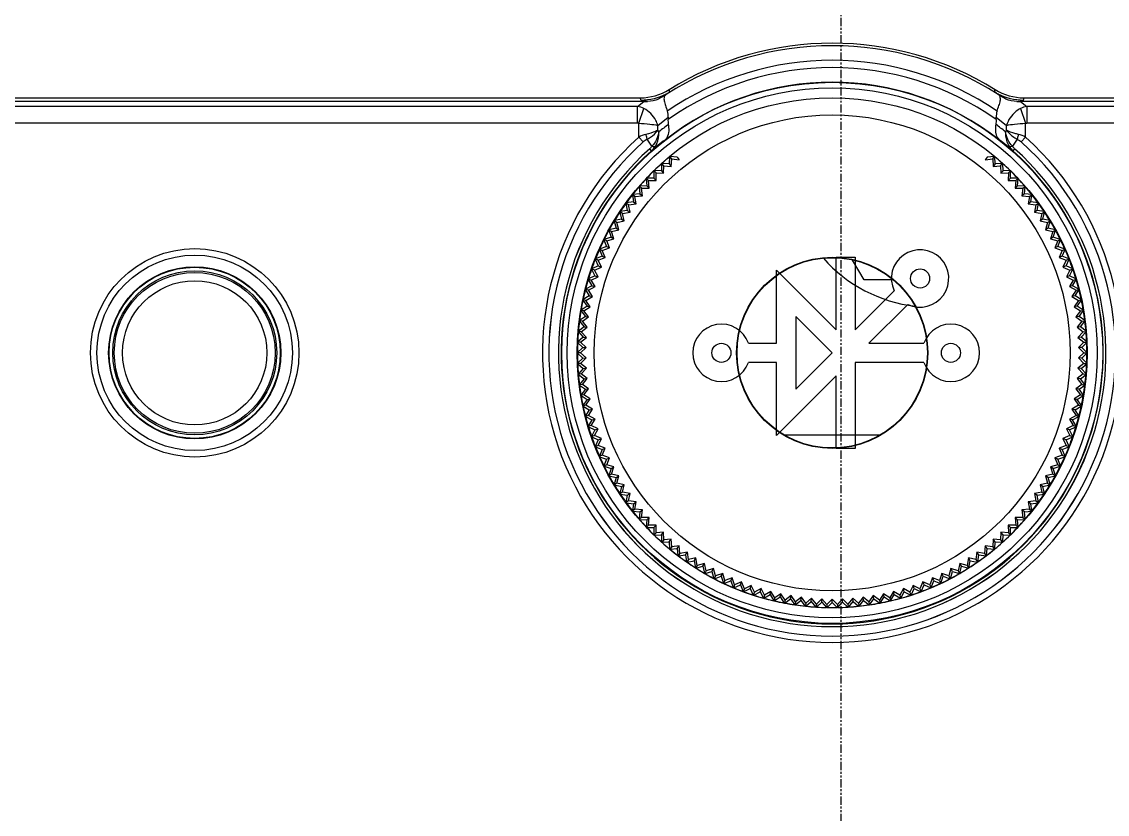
# Model space of a CAD drawing. Extents: x -425 to 6552, y -3049 to 3105.
# Drawn here: x 170 to 229.6, y -850.6 to -807.1 of the extents above; entities that cross this region are included whole.
import ezdxf

# ---------------------------------------------------------------- set-up
doc = ezdxf.new("R2010")
doc.units = 0
doc.linetypes.add('PHANTOM', pattern=[0.8, 0.45, -0.05, 0.1, -0.05, 0.1, -0.05])
doc.layers.get('0').update_dxf_attribs({"linetype": 'CONTINUOUS'})

msp = doc.modelspace()

# ---------------------------------------------------------------- linework, layer by layer
at = {"color": 7, "linetype": 'PHANTOM'}
msp.add_line((215.013, -938.406), (215.013, -743.37), dxfattribs=at)
at = {"color": 7, "linetype": 'CONTINUOUS'}
for p, q in [((205.596, -810.912), (205.557, -810.793)), ((223.43, -810.912), (223.469, -810.793)), ((92.509, -811.243), (203.979, -811.243)), ((204.178, -811.442), (92.708, -811.442)), ((203.828, -811.712), (162.676, -811.712)), ((203.828, -811.712), (204.178, -811.442)), ((203.828, -812.625), (203.828, -811.712)), ((204.018, -811.381), (203.979, -811.243)), ((256.332, -811.442), (224.848, -811.442)), ((224.848, -811.442), (225.198, -811.712)), ((225.008, -811.381), (225.048, -811.243)), ((225.048, -811.243), (256.531, -811.243)), ((225.198, -811.712), (225.198, -812.625)), ((256.356, -811.712), (225.198, -811.712)), ((203.897, -812.636), (204.174, -811.828)), ((204.936, -812.755), (205.513, -812.31)), ((205.513, -812.31), (205.513, -812.429)), ((223.513, -812.429), (223.513, -812.31)), ((223.513, -812.31), (224.091, -812.755)), ((224.853, -811.828), (225.13, -812.636)), ((203.829, -812.625), (162.676, -812.625)), ((203.897, -813.4), (203.897, -812.636)), ((204.936, -813.018), (204.936, -812.755)), ((224.091, -813.018), (224.091, -812.755)), ((225.13, -813.4), (225.13, -812.636)), ((256.356, -812.625), (225.198, -812.625)), ((204.131, -813.661), (203.897, -813.4)), ((204.619, -813.9), (204.353, -813.516)), ((205, -813.113), (204.936, -813.018)), ((224.091, -813.018), (224.026, -813.113)), ((224.673, -813.516), (224.408, -813.9)), ((225.13, -813.4), (224.896, -813.661)), ((204.595, -814.146), (204.496, -814.035)), ((224.531, -814.035), (224.431, -814.146)), ((216.26, -821.243), (215.63, -820.15)), ((217.857, -821.243), (216.26, -821.243)), ((211.866, -829.743), (217.161, -829.743))]:
    msp.add_line(p, q, dxfattribs=at)
at = {"color": 0, "linetype": 'CONTINUOUS'}
for p, q in [((205.588, -814.474), (205.561, -814.871)), ((205.588, -814.474), (205.617, -814.489)), ((205.617, -814.489), (205.608, -814.457)), ((206.003, -814.506), (205.608, -814.457)), ((205.702, -814.591), (205.617, -814.489)), ((205.679, -815.008), (205.702, -814.591)), ((205.702, -814.591), (206.116, -814.647)), ((206.003, -814.506), (206.116, -814.647)), ((223.023, -814.506), (222.911, -814.647)), ((222.911, -814.647), (223.325, -814.591)), ((223.418, -814.457), (223.023, -814.506)), ((223.325, -814.591), (223.409, -814.489)), ((223.325, -814.591), (223.347, -815.008)), ((223.418, -814.457), (223.409, -814.489)), ((223.409, -814.489), (223.439, -814.474)), ((223.465, -814.871), (223.439, -814.474)), ((204.718, -815.259), (204.725, -815.657)), ((204.718, -815.259), (204.749, -815.271)), ((205.135, -815.255), (204.737, -815.24)), ((204.749, -815.271), (204.737, -815.24)), ((204.841, -815.366), (204.749, -815.271)), ((204.854, -815.783), (204.841, -815.366)), ((204.841, -815.366), (205.258, -815.387)), ((205.145, -814.857), (205.135, -815.255)), ((205.135, -815.255), (205.258, -815.387)), ((205.145, -814.857), (205.175, -814.871)), ((205.175, -814.871), (205.164, -814.84)), ((205.561, -814.871), (205.164, -814.84)), ((205.263, -814.969), (205.175, -814.871)), ((205.258, -815.387), (205.263, -814.969)), ((205.263, -814.969), (205.679, -815.008)), ((205.561, -814.871), (205.679, -815.008)), ((223.465, -814.871), (223.347, -815.008)), ((223.347, -815.008), (223.763, -814.969)), ((223.862, -814.84), (223.465, -814.871)), ((223.763, -814.969), (223.852, -814.871)), ((223.763, -814.969), (223.768, -815.387)), ((223.892, -815.255), (223.768, -815.387)), ((223.768, -815.387), (224.185, -815.366)), ((223.862, -814.84), (223.852, -814.871)), ((223.852, -814.871), (223.882, -814.857)), ((223.892, -815.255), (223.882, -814.857)), ((224.29, -815.24), (223.892, -815.255)), ((224.185, -815.366), (224.173, -815.783)), ((224.185, -815.366), (224.278, -815.271)), ((224.29, -815.24), (224.278, -815.271)), ((224.278, -815.271), (224.309, -815.259)), ((224.302, -815.657), (224.309, -815.259)), ((204.308, -815.678), (204.332, -816.075)), ((204.308, -815.678), (204.34, -815.689)), ((204.725, -815.657), (204.327, -815.658)), ((204.34, -815.689), (204.327, -815.658)), ((204.436, -815.779), (204.34, -815.689)), ((204.466, -816.196), (204.436, -815.779)), ((204.436, -815.779), (204.854, -815.783)), ((204.725, -815.657), (204.854, -815.783)), ((224.302, -815.657), (224.173, -815.783)), ((224.173, -815.783), (224.591, -815.779)), ((224.7, -815.658), (224.302, -815.657)), ((224.591, -815.779), (224.56, -816.196)), ((224.591, -815.779), (224.687, -815.689)), ((224.7, -815.658), (224.687, -815.689)), ((224.687, -815.689), (224.718, -815.678)), ((224.695, -816.075), (224.718, -815.678)), ((203.544, -816.565), (203.6, -816.959)), ((203.544, -816.565), (203.576, -816.574)), ((203.957, -816.51), (203.56, -816.544)), ((203.576, -816.574), (203.56, -816.544)), ((203.679, -816.656), (203.576, -816.574)), ((203.917, -816.113), (203.957, -816.51)), ((203.917, -816.113), (203.949, -816.124)), ((204.332, -816.075), (203.934, -816.093)), ((203.949, -816.124), (203.934, -816.093)), ((204.049, -816.21), (203.949, -816.124)), ((203.957, -816.51), (204.096, -816.625)), ((204.049, -816.21), (204.466, -816.196)), ((204.096, -816.625), (204.049, -816.21)), ((204.332, -816.075), (204.466, -816.196)), ((224.695, -816.075), (224.56, -816.196)), ((224.56, -816.196), (224.978, -816.21)), ((225.092, -816.093), (224.695, -816.075)), ((224.978, -816.21), (224.93, -816.625)), ((225.07, -816.51), (224.93, -816.625)), ((224.978, -816.21), (225.078, -816.124)), ((225.07, -816.51), (225.11, -816.113)), ((225.466, -816.544), (225.07, -816.51)), ((225.092, -816.093), (225.078, -816.124)), ((225.078, -816.124), (225.11, -816.113)), ((225.347, -816.656), (225.45, -816.574)), ((225.426, -816.959), (225.483, -816.565)), ((225.466, -816.544), (225.45, -816.574)), ((225.45, -816.574), (225.483, -816.565)), ((203.19, -817.032), (203.263, -817.423)), ((203.19, -817.032), (203.223, -817.04)), ((203.6, -816.959), (203.206, -817.011)), ((203.223, -817.04), (203.206, -817.011)), ((203.329, -817.117), (203.223, -817.04)), ((203.329, -817.117), (203.744, -817.069)), ((203.412, -817.527), (203.329, -817.117)), ((203.6, -816.959), (203.744, -817.069)), ((203.679, -816.656), (204.096, -816.625)), ((203.744, -817.069), (203.679, -816.656)), ((224.93, -816.625), (225.347, -816.656)), ((225.347, -816.656), (225.282, -817.069)), ((225.426, -816.959), (225.282, -817.069)), ((225.282, -817.069), (225.697, -817.117)), ((225.821, -817.011), (225.426, -816.959)), ((225.697, -817.117), (225.615, -817.527)), ((225.697, -817.117), (225.804, -817.04)), ((225.763, -817.423), (225.836, -817.032)), ((225.821, -817.011), (225.804, -817.04)), ((225.804, -817.04), (225.836, -817.032)), ((202.856, -817.514), (202.946, -817.901)), ((202.856, -817.514), (202.889, -817.52)), ((203.263, -817.423), (202.871, -817.491)), ((202.889, -817.52), (202.871, -817.491)), ((202.999, -817.592), (202.889, -817.52)), ((202.999, -817.592), (203.412, -817.527)), ((203.098, -817.998), (202.999, -817.592)), ((203.263, -817.423), (203.412, -817.527)), ((225.763, -817.423), (225.615, -817.527)), ((225.615, -817.527), (226.028, -817.592)), ((226.156, -817.491), (225.763, -817.423)), ((226.028, -817.592), (225.928, -817.998)), ((226.028, -817.592), (226.137, -817.52)), ((226.081, -817.901), (226.17, -817.514)), ((226.156, -817.491), (226.137, -817.52)), ((226.137, -817.52), (226.17, -817.514)), ((202.543, -818.008), (202.648, -818.392)), ((202.543, -818.008), (202.576, -818.013)), ((202.946, -817.901), (202.556, -817.986)), ((202.576, -818.013), (202.556, -817.986)), ((202.689, -818.081), (202.576, -818.013)), ((202.689, -818.081), (203.098, -817.998)), ((202.805, -818.483), (202.689, -818.081)), ((202.946, -817.901), (203.098, -817.998)), ((226.081, -817.901), (225.928, -817.998)), ((225.928, -817.998), (226.338, -818.081)), ((226.47, -817.986), (226.081, -817.901)), ((226.338, -818.081), (226.222, -818.483)), ((226.338, -818.081), (226.451, -818.013)), ((226.378, -818.392), (226.484, -818.008)), ((226.47, -817.986), (226.451, -818.013)), ((226.451, -818.013), (226.484, -818.008)), ((202.372, -818.895), (201.991, -819.012)), ((202.25, -818.516), (202.284, -818.519)), ((202.25, -818.516), (202.372, -818.895)), ((202.648, -818.392), (202.263, -818.493)), ((202.284, -818.519), (202.263, -818.493)), ((202.399, -818.583), (202.284, -818.519)), ((202.372, -818.895), (202.532, -818.979)), ((202.399, -818.583), (202.805, -818.483)), ((202.532, -818.979), (202.399, -818.583)), ((202.648, -818.392), (202.805, -818.483)), ((226.378, -818.392), (226.222, -818.483)), ((226.222, -818.483), (226.627, -818.583)), ((226.763, -818.493), (226.378, -818.392)), ((226.627, -818.583), (226.494, -818.979)), ((226.655, -818.895), (226.494, -818.979)), ((226.627, -818.583), (226.743, -818.519)), ((226.655, -818.895), (226.776, -818.516)), ((227.035, -819.012), (226.655, -818.895)), ((226.763, -818.493), (226.743, -818.519)), ((226.743, -818.519), (226.776, -818.516)), ((202.117, -819.409), (201.741, -819.542)), ((201.764, -819.566), (201.741, -819.542)), ((201.884, -819.62), (202.28, -819.486)), ((201.979, -819.035), (202.013, -819.037)), ((201.979, -819.035), (202.117, -819.409)), ((202.013, -819.037), (201.991, -819.012)), ((202.131, -819.096), (202.013, -819.037)), ((202.117, -819.409), (202.28, -819.486)), ((202.131, -819.096), (202.532, -818.979)), ((202.28, -819.486), (202.131, -819.096)), ((226.494, -818.979), (226.896, -819.096)), ((226.896, -819.096), (226.746, -819.486)), ((226.91, -819.409), (226.746, -819.486)), ((226.746, -819.486), (227.142, -819.62)), ((226.896, -819.096), (227.014, -819.037)), ((226.91, -819.409), (227.047, -819.035)), ((227.285, -819.542), (226.91, -819.409)), ((227.035, -819.012), (227.014, -819.037)), ((227.014, -819.037), (227.047, -819.035)), ((227.285, -819.542), (227.263, -819.566)), ((201.504, -820.106), (201.537, -820.105)), ((201.504, -820.106), (201.672, -820.467)), ((201.883, -819.933), (201.514, -820.081)), ((201.537, -820.105), (201.514, -820.081)), ((201.66, -820.154), (201.537, -820.105)), ((201.66, -820.154), (202.05, -820.003)), ((201.73, -819.566), (201.764, -819.566)), ((201.73, -819.566), (201.883, -819.933)), ((201.884, -819.62), (201.764, -819.566)), ((201.883, -819.933), (202.05, -820.003)), ((202.05, -820.003), (201.884, -819.62)), ((214.731, -819.992), (215.781, -819.992)), ((214.731, -823.975), (214.731, -819.992)), ((215.781, -819.992), (215.781, -823.975)), ((227.142, -819.62), (226.977, -820.003)), ((227.143, -819.933), (226.977, -820.003)), ((226.977, -820.003), (227.367, -820.154)), ((227.142, -819.62), (227.263, -819.566)), ((227.143, -819.933), (227.296, -819.566)), ((227.513, -820.081), (227.143, -819.933)), ((227.263, -819.566), (227.296, -819.566)), ((227.355, -820.467), (227.523, -820.106)), ((227.367, -820.154), (227.489, -820.105)), ((227.513, -820.081), (227.489, -820.105)), ((227.489, -820.105), (227.523, -820.106)), ((201.3, -820.655), (201.334, -820.653)), ((201.3, -820.655), (201.483, -821.009)), ((201.672, -820.467), (201.309, -820.63)), ((201.334, -820.653), (201.309, -820.63)), ((201.458, -820.696), (201.334, -820.653)), ((201.458, -820.696), (201.841, -820.53)), ((201.655, -821.065), (201.458, -820.696)), ((201.841, -820.53), (201.66, -820.154)), ((201.672, -820.467), (201.841, -820.53)), ((211.462, -824.718), (211.462, -820.706)), ((211.462, -820.706), (214.731, -823.975)), ((227.367, -820.154), (227.185, -820.53)), ((227.355, -820.467), (227.185, -820.53)), ((227.185, -820.53), (227.568, -820.696)), ((227.718, -820.63), (227.355, -820.467)), ((227.568, -820.696), (227.371, -821.065)), ((227.543, -821.009), (227.726, -820.655)), ((227.568, -820.696), (227.693, -820.653)), ((227.718, -820.63), (227.693, -820.653)), ((227.693, -820.653), (227.726, -820.655)), ((201.12, -821.213), (201.153, -821.209)), ((201.12, -821.213), (201.317, -821.558)), ((201.483, -821.009), (201.127, -821.187)), ((201.153, -821.209), (201.127, -821.187)), ((201.279, -821.247), (201.153, -821.209)), ((201.279, -821.247), (201.655, -821.065)), ((201.492, -821.607), (201.279, -821.247)), ((201.483, -821.009), (201.655, -821.065)), ((227.543, -821.009), (227.371, -821.065)), ((227.371, -821.065), (227.747, -821.247)), ((227.747, -821.247), (227.535, -821.607)), ((227.899, -821.187), (227.543, -821.009)), ((227.709, -821.558), (227.907, -821.213)), ((227.747, -821.247), (227.873, -821.209)), ((227.899, -821.187), (227.873, -821.209)), ((227.873, -821.209), (227.907, -821.213)), ((200.963, -821.777), (200.996, -821.772)), ((200.963, -821.777), (201.175, -822.114)), ((201.317, -821.558), (200.969, -821.751)), ((200.996, -821.772), (200.969, -821.751)), ((201.124, -821.805), (200.996, -821.772)), ((201.124, -821.805), (201.492, -821.607)), ((201.351, -822.155), (201.124, -821.805)), ((201.317, -821.558), (201.492, -821.607)), ((217.918, -821.838), (215.781, -823.975)), ((227.709, -821.558), (227.535, -821.607)), ((227.535, -821.607), (227.903, -821.805)), ((227.903, -821.805), (227.676, -822.155)), ((228.057, -821.751), (227.709, -821.558)), ((227.852, -822.114), (228.064, -821.777)), ((227.903, -821.805), (228.031, -821.772)), ((228.057, -821.751), (228.031, -821.772)), ((228.031, -821.772), (228.064, -821.777)), ((200.83, -822.348), (200.862, -822.341)), ((200.83, -822.348), (201.055, -822.675)), ((201.175, -822.114), (200.835, -822.322)), ((200.862, -822.341), (200.835, -822.322)), ((200.991, -822.368), (200.862, -822.341)), ((200.991, -822.368), (201.351, -822.155)), ((201.233, -822.709), (200.991, -822.368)), ((201.175, -822.114), (201.351, -822.155)), ((227.852, -822.114), (227.676, -822.155)), ((227.676, -822.155), (228.035, -822.368)), ((228.035, -822.368), (227.794, -822.709)), ((228.191, -822.322), (227.852, -822.114)), ((227.971, -822.675), (228.197, -822.348)), ((228.035, -822.368), (228.164, -822.341)), ((228.191, -822.322), (228.164, -822.341)), ((228.164, -822.341), (228.197, -822.348)), ((200.72, -822.923), (200.753, -822.915)), ((200.72, -822.923), (200.96, -823.241)), ((201.055, -822.675), (200.725, -822.897)), ((200.753, -822.915), (200.725, -822.897)), ((200.883, -822.937), (200.753, -822.915)), ((200.883, -822.937), (201.233, -822.709)), ((201.139, -823.268), (200.883, -822.937)), ((201.055, -822.675), (201.233, -822.709)), ((218.661, -822.58), (216.523, -824.718)), ((227.971, -822.675), (227.794, -822.709)), ((227.794, -822.709), (228.144, -822.937)), ((228.144, -822.937), (227.888, -823.268)), ((228.302, -822.897), (227.971, -822.675)), ((228.067, -823.241), (228.306, -822.923)), ((228.144, -822.937), (228.274, -822.915)), ((228.302, -822.897), (228.274, -822.915)), ((228.274, -822.915), (228.306, -822.923)), ((200.635, -823.503), (200.667, -823.493)), ((200.635, -823.503), (200.888, -823.81)), ((200.96, -823.241), (200.639, -823.476)), ((200.667, -823.493), (200.639, -823.476)), ((200.798, -823.51), (200.667, -823.493)), ((200.798, -823.51), (201.139, -823.268)), ((201.068, -823.829), (200.798, -823.51)), ((200.96, -823.241), (201.139, -823.268)), ((212.512, -823.241), (212.512, -827.244)), ((212.512, -823.241), (214.513, -825.243)), ((228.067, -823.241), (227.888, -823.268)), ((227.888, -823.268), (228.228, -823.51)), ((228.228, -823.51), (227.959, -823.829)), ((228.388, -823.476), (228.067, -823.241)), ((228.139, -823.81), (228.391, -823.503)), ((228.228, -823.51), (228.359, -823.493)), ((228.388, -823.476), (228.359, -823.493)), ((228.359, -823.493), (228.391, -823.503)), ((200.575, -824.085), (200.606, -824.075)), ((200.575, -824.085), (200.84, -824.382)), ((200.888, -823.81), (200.577, -824.059)), ((200.606, -824.075), (200.577, -824.059)), ((200.738, -824.086), (200.606, -824.075)), ((200.738, -824.086), (201.068, -823.829)), ((201.02, -824.394), (200.738, -824.086)), ((200.888, -823.81), (201.068, -823.829)), ((228.139, -823.81), (227.959, -823.829)), ((227.959, -823.829), (228.289, -824.086)), ((228.289, -824.086), (228.006, -824.394)), ((228.45, -824.059), (228.139, -823.81)), ((228.187, -824.382), (228.452, -824.085)), ((228.289, -824.086), (228.42, -824.075)), ((228.45, -824.059), (228.42, -824.075)), ((228.42, -824.075), (228.452, -824.085)), ((200.538, -824.67), (200.57, -824.658)), ((200.538, -824.67), (200.816, -824.956)), ((200.84, -824.382), (200.539, -824.644)), ((200.57, -824.658), (200.539, -824.644)), ((200.701, -824.664), (200.57, -824.658)), ((200.701, -824.664), (201.02, -824.394)), ((200.997, -824.959), (200.701, -824.664)), ((200.84, -824.382), (201.02, -824.394)), ((209.915, -824.718), (211.462, -824.718)), ((216.523, -824.718), (219.546, -824.718)), ((228.187, -824.382), (228.006, -824.394)), ((228.006, -824.394), (228.325, -824.664)), ((228.325, -824.664), (228.03, -824.959)), ((228.487, -824.644), (228.187, -824.382)), ((228.211, -824.956), (228.488, -824.67)), ((228.325, -824.664), (228.457, -824.658)), ((228.487, -824.644), (228.457, -824.658)), ((228.457, -824.658), (228.488, -824.67)), ((200.513, -825.243), (200.816, -824.956)), ((200.689, -825.243), (200.513, -825.243)), ((200.513, -825.243), (200.816, -825.529)), ((200.689, -825.243), (200.997, -824.959)), ((200.997, -825.526), (200.689, -825.243)), ((200.816, -824.956), (200.997, -824.959)), ((212.512, -827.244), (214.513, -825.243)), ((228.211, -824.956), (228.03, -824.959)), ((228.03, -824.959), (228.337, -825.243)), ((228.337, -825.243), (228.03, -825.526)), ((228.514, -825.243), (228.211, -824.956)), ((228.211, -825.529), (228.514, -825.243)), ((228.337, -825.243), (228.514, -825.243)), ((200.816, -825.529), (200.538, -825.815)), ((200.57, -825.827), (200.538, -825.815)), ((200.539, -825.841), (200.57, -825.827)), ((200.539, -825.841), (200.84, -826.103)), ((200.701, -825.821), (200.57, -825.827)), ((200.84, -826.103), (200.575, -826.4)), ((200.701, -825.821), (200.997, -825.526)), ((201.02, -826.091), (200.701, -825.821)), ((200.738, -826.399), (201.02, -826.091)), ((200.816, -825.529), (200.997, -825.526)), ((200.84, -826.103), (201.02, -826.091)), ((211.462, -825.768), (209.915, -825.768)), ((211.462, -829.779), (211.462, -825.768)), ((219.546, -825.768), (215.781, -825.768)), ((215.781, -825.768), (215.781, -830.493)), ((228.325, -825.821), (228.006, -826.091)), ((228.187, -826.103), (228.006, -826.091)), ((228.006, -826.091), (228.289, -826.399)), ((228.211, -825.529), (228.03, -825.526)), ((228.03, -825.526), (228.325, -825.821)), ((228.187, -826.103), (228.487, -825.841)), ((228.452, -826.4), (228.187, -826.103)), ((228.488, -825.815), (228.211, -825.529)), ((228.325, -825.821), (228.457, -825.827)), ((228.488, -825.815), (228.457, -825.827)), ((228.457, -825.827), (228.487, -825.841)), ((200.606, -826.41), (200.575, -826.4)), ((200.577, -826.426), (200.606, -826.41)), ((200.577, -826.426), (200.888, -826.675)), ((200.738, -826.399), (200.606, -826.41)), ((200.888, -826.675), (200.635, -826.982)), ((201.068, -826.656), (200.738, -826.399)), ((200.798, -826.975), (201.068, -826.656)), ((200.888, -826.675), (201.068, -826.656)), ((214.731, -826.51), (211.462, -829.779)), ((214.731, -830.493), (214.731, -826.51)), ((228.289, -826.399), (227.959, -826.656)), ((228.139, -826.675), (227.959, -826.656)), ((227.959, -826.656), (228.228, -826.975)), ((228.139, -826.675), (228.45, -826.426)), ((228.391, -826.982), (228.139, -826.675)), ((228.289, -826.399), (228.42, -826.41)), ((228.452, -826.4), (228.42, -826.41)), ((228.42, -826.41), (228.45, -826.426)), ((200.667, -826.992), (200.635, -826.982)), ((200.639, -827.009), (200.667, -826.992)), ((200.639, -827.009), (200.96, -827.244)), ((200.798, -826.975), (200.667, -826.992)), ((200.96, -827.244), (200.72, -827.562)), ((201.139, -827.218), (200.798, -826.975)), ((200.883, -827.548), (201.139, -827.218)), ((200.96, -827.244), (201.139, -827.218)), ((228.228, -826.975), (227.888, -827.218)), ((228.067, -827.244), (227.888, -827.218)), ((227.888, -827.218), (228.144, -827.548)), ((228.067, -827.244), (228.388, -827.009)), ((228.306, -827.562), (228.067, -827.244)), ((228.228, -826.975), (228.359, -826.992)), ((228.391, -826.982), (228.359, -826.992)), ((228.359, -826.992), (228.388, -827.009)), ((200.753, -827.57), (200.72, -827.562)), ((200.725, -827.588), (200.753, -827.57)), ((200.725, -827.588), (201.055, -827.81)), ((200.883, -827.548), (200.753, -827.57)), ((201.055, -827.81), (200.83, -828.138)), ((201.233, -827.776), (200.883, -827.548)), ((200.991, -828.117), (201.233, -827.776)), ((201.055, -827.81), (201.233, -827.776)), ((228.144, -827.548), (227.794, -827.776)), ((227.971, -827.81), (227.794, -827.776)), ((227.794, -827.776), (228.035, -828.117)), ((227.971, -827.81), (228.302, -827.588)), ((228.197, -828.138), (227.971, -827.81)), ((228.144, -827.548), (228.274, -827.57)), ((228.306, -827.562), (228.274, -827.57)), ((228.274, -827.57), (228.302, -827.588)), ((200.862, -828.144), (200.83, -828.138)), ((200.835, -828.163), (200.862, -828.144)), ((200.835, -828.163), (201.175, -828.371)), ((200.991, -828.117), (200.862, -828.144)), ((201.175, -828.371), (200.963, -828.708)), ((201.351, -828.33), (200.991, -828.117)), ((201.124, -828.68), (201.351, -828.33)), ((201.175, -828.371), (201.351, -828.33)), ((228.035, -828.117), (227.676, -828.33)), ((227.852, -828.371), (227.676, -828.33)), ((227.676, -828.33), (227.903, -828.68)), ((227.852, -828.371), (228.191, -828.163)), ((228.064, -828.708), (227.852, -828.371)), ((228.035, -828.117), (228.164, -828.144)), ((228.197, -828.138), (228.164, -828.144)), ((228.164, -828.144), (228.191, -828.163)), ((200.996, -828.713), (200.963, -828.708)), ((200.969, -828.734), (200.996, -828.713)), ((200.969, -828.734), (201.317, -828.927)), ((201.124, -828.68), (200.996, -828.713)), ((201.317, -828.927), (201.12, -829.272)), ((201.492, -828.878), (201.124, -828.68)), ((201.279, -829.238), (201.492, -828.878)), ((201.317, -828.927), (201.492, -828.878)), ((227.903, -828.68), (227.535, -828.878)), ((227.709, -828.927), (227.535, -828.878)), ((227.535, -828.878), (227.747, -829.238)), ((227.709, -828.927), (228.057, -828.734)), ((227.907, -829.272), (227.709, -828.927)), ((227.903, -828.68), (228.031, -828.713)), ((228.064, -828.708), (228.031, -828.713)), ((228.031, -828.713), (228.057, -828.734)), ((201.153, -829.276), (201.12, -829.272)), ((201.127, -829.298), (201.153, -829.276)), ((201.127, -829.298), (201.483, -829.476)), ((201.279, -829.238), (201.153, -829.276)), ((201.655, -829.42), (201.279, -829.238)), ((201.483, -829.476), (201.3, -829.83)), ((201.458, -829.789), (201.655, -829.42)), ((201.483, -829.476), (201.655, -829.42)), ((227.747, -829.238), (227.371, -829.42)), ((227.543, -829.476), (227.371, -829.42)), ((227.371, -829.42), (227.568, -829.789)), ((227.543, -829.476), (227.899, -829.298)), ((227.726, -829.83), (227.543, -829.476)), ((227.747, -829.238), (227.873, -829.276)), ((227.907, -829.272), (227.873, -829.276)), ((227.873, -829.276), (227.899, -829.298)), ((201.334, -829.832), (201.3, -829.83)), ((201.309, -829.855), (201.334, -829.832)), ((201.309, -829.855), (201.672, -830.018)), ((201.458, -829.789), (201.334, -829.832)), ((201.841, -829.955), (201.458, -829.789)), ((201.672, -830.018), (201.504, -830.379)), ((201.66, -830.332), (201.841, -829.955)), ((201.672, -830.018), (201.841, -829.955)), ((227.568, -829.789), (227.185, -829.955)), ((227.355, -830.018), (227.185, -829.955)), ((227.185, -829.955), (227.367, -830.332)), ((227.355, -830.018), (227.718, -829.855)), ((227.523, -830.379), (227.355, -830.018)), ((227.568, -829.789), (227.693, -829.832)), ((227.726, -829.83), (227.693, -829.832)), ((227.693, -829.832), (227.718, -829.855)), ((201.537, -830.38), (201.504, -830.379)), ((201.514, -830.404), (201.537, -830.38)), ((201.514, -830.404), (201.883, -830.552)), ((201.66, -830.332), (201.537, -830.38)), ((202.05, -830.482), (201.66, -830.332)), ((201.883, -830.552), (201.73, -830.919)), ((201.884, -830.865), (201.764, -830.919)), ((201.883, -830.552), (202.05, -830.482)), ((201.884, -830.865), (202.05, -830.482)), ((202.28, -830.999), (201.884, -830.865)), ((215.781, -830.493), (214.731, -830.493)), ((227.142, -830.865), (226.746, -830.999)), ((227.367, -830.332), (226.977, -830.482)), ((227.143, -830.552), (226.977, -830.482)), ((226.977, -830.482), (227.142, -830.865)), ((227.142, -830.865), (227.263, -830.919)), ((227.143, -830.552), (227.513, -830.404)), ((227.296, -830.919), (227.143, -830.552)), ((227.367, -830.332), (227.489, -830.38)), ((227.523, -830.379), (227.489, -830.38)), ((227.489, -830.38), (227.513, -830.404)), ((201.764, -830.919), (201.73, -830.919)), ((201.741, -830.944), (201.764, -830.919)), ((201.741, -830.944), (202.117, -831.076)), ((202.117, -831.076), (201.979, -831.45)), ((202.013, -831.448), (201.979, -831.45)), ((201.991, -831.473), (202.013, -831.448)), ((201.991, -831.473), (202.372, -831.59)), ((202.131, -831.389), (202.013, -831.448)), ((202.117, -831.076), (202.28, -830.999)), ((202.131, -831.389), (202.28, -830.999)), ((202.532, -831.506), (202.131, -831.389)), ((226.896, -831.389), (226.494, -831.506)), ((226.655, -831.59), (227.035, -831.473)), ((226.91, -831.076), (226.746, -830.999)), ((226.746, -830.999), (226.896, -831.389)), ((226.896, -831.389), (227.014, -831.448)), ((226.91, -831.076), (227.285, -830.944)), ((227.047, -831.45), (226.91, -831.076)), ((227.047, -831.45), (227.014, -831.448)), ((227.014, -831.448), (227.035, -831.473)), ((227.296, -830.919), (227.263, -830.919)), ((227.263, -830.919), (227.285, -830.944)), ((202.372, -831.59), (202.25, -831.969)), ((202.284, -831.966), (202.25, -831.969)), ((202.263, -831.992), (202.284, -831.966)), ((202.263, -831.992), (202.648, -832.093)), ((202.399, -831.902), (202.284, -831.966)), ((202.372, -831.59), (202.532, -831.506)), ((202.399, -831.902), (202.532, -831.506)), ((202.805, -832.002), (202.399, -831.902)), ((202.648, -832.093), (202.805, -832.002)), ((202.689, -832.404), (202.805, -832.002)), ((226.627, -831.902), (226.222, -832.002)), ((226.378, -832.093), (226.222, -832.002)), ((226.222, -832.002), (226.338, -832.404)), ((226.378, -832.093), (226.763, -831.992)), ((226.655, -831.59), (226.494, -831.506)), ((226.494, -831.506), (226.627, -831.902)), ((226.627, -831.902), (226.743, -831.966)), ((226.776, -831.969), (226.655, -831.59)), ((226.776, -831.969), (226.743, -831.966)), ((226.743, -831.966), (226.763, -831.992)), ((202.648, -832.093), (202.543, -832.477)), ((202.576, -832.472), (202.543, -832.477)), ((202.556, -832.499), (202.576, -832.472)), ((202.556, -832.499), (202.946, -832.584)), ((202.689, -832.404), (202.576, -832.472)), ((203.098, -832.487), (202.689, -832.404)), ((202.946, -832.584), (202.856, -832.972)), ((202.946, -832.584), (203.098, -832.487)), ((202.999, -832.893), (203.098, -832.487)), ((226.338, -832.404), (225.928, -832.487)), ((226.081, -832.584), (225.928, -832.487)), ((225.928, -832.487), (226.028, -832.893)), ((226.081, -832.584), (226.47, -832.499)), ((226.17, -832.972), (226.081, -832.584)), ((226.338, -832.404), (226.451, -832.472)), ((226.484, -832.477), (226.378, -832.093)), ((226.484, -832.477), (226.451, -832.472)), ((226.451, -832.472), (226.47, -832.499)), ((202.889, -832.966), (202.856, -832.972)), ((202.871, -832.994), (202.889, -832.966)), ((202.871, -832.994), (203.263, -833.062)), ((202.999, -832.893), (202.889, -832.966)), ((203.412, -832.958), (202.999, -832.893)), ((203.263, -833.062), (203.19, -833.453)), ((203.263, -833.062), (203.412, -832.958)), ((203.329, -833.368), (203.412, -832.958)), ((226.028, -832.893), (225.615, -832.958)), ((225.763, -833.062), (225.615, -832.958)), ((225.615, -832.958), (225.697, -833.368)), ((225.763, -833.062), (226.156, -832.994)), ((225.836, -833.453), (225.763, -833.062)), ((226.028, -832.893), (226.137, -832.966)), ((226.17, -832.972), (226.137, -832.966)), ((226.137, -832.966), (226.156, -832.994)), ((203.223, -833.446), (203.19, -833.453)), ((203.206, -833.474), (203.223, -833.446)), ((203.206, -833.474), (203.6, -833.526)), ((203.329, -833.368), (203.223, -833.446)), ((203.744, -833.417), (203.329, -833.368)), ((203.6, -833.526), (203.544, -833.92)), ((203.679, -833.829), (203.576, -833.911)), ((203.6, -833.526), (203.744, -833.417)), ((203.679, -833.829), (203.744, -833.417)), ((204.096, -833.86), (203.679, -833.829)), ((203.957, -833.976), (204.096, -833.86)), ((204.049, -834.275), (204.096, -833.86)), ((225.347, -833.829), (224.93, -833.86)), ((225.07, -833.976), (224.93, -833.86)), ((224.93, -833.86), (224.978, -834.275)), ((225.697, -833.368), (225.282, -833.417)), ((225.426, -833.526), (225.282, -833.417)), ((225.282, -833.417), (225.347, -833.829)), ((225.347, -833.829), (225.45, -833.911)), ((225.426, -833.526), (225.821, -833.474)), ((225.483, -833.92), (225.426, -833.526)), ((225.697, -833.368), (225.804, -833.446)), ((225.836, -833.453), (225.804, -833.446)), ((225.804, -833.446), (225.821, -833.474)), ((203.576, -833.911), (203.544, -833.92)), ((203.56, -833.941), (203.576, -833.911)), ((203.56, -833.941), (203.957, -833.976)), ((203.957, -833.976), (203.917, -834.372)), ((203.949, -834.362), (203.917, -834.372)), ((203.934, -834.392), (203.949, -834.362)), ((203.934, -834.392), (204.332, -834.41)), ((204.049, -834.275), (203.949, -834.362)), ((204.466, -834.289), (204.049, -834.275)), ((204.332, -834.41), (204.308, -834.807)), ((204.332, -834.41), (204.466, -834.289)), ((204.436, -834.706), (204.466, -834.289)), ((224.978, -834.275), (224.56, -834.289)), ((224.695, -834.41), (224.56, -834.289)), ((224.56, -834.289), (224.591, -834.706)), ((224.695, -834.41), (225.092, -834.392)), ((224.718, -834.807), (224.695, -834.41)), ((224.978, -834.275), (225.078, -834.362)), ((225.07, -833.976), (225.466, -833.941)), ((225.11, -834.372), (225.07, -833.976)), ((225.11, -834.372), (225.078, -834.362)), ((225.078, -834.362), (225.092, -834.392)), ((225.483, -833.92), (225.45, -833.911)), ((225.45, -833.911), (225.466, -833.941)), ((204.34, -834.796), (204.308, -834.807)), ((204.327, -834.827), (204.34, -834.796)), ((204.327, -834.827), (204.725, -834.828)), ((204.436, -834.706), (204.34, -834.796)), ((204.854, -834.702), (204.436, -834.706)), ((204.725, -834.828), (204.718, -835.226)), ((204.725, -834.828), (204.854, -834.702)), ((204.841, -835.119), (204.854, -834.702)), ((224.302, -834.828), (224.173, -834.702)), ((224.591, -834.706), (224.173, -834.702)), ((224.173, -834.702), (224.185, -835.119)), ((224.302, -834.828), (224.7, -834.827)), ((224.309, -835.226), (224.302, -834.828)), ((224.591, -834.706), (224.687, -834.796)), ((224.718, -834.807), (224.687, -834.796)), ((224.687, -834.796), (224.7, -834.827)), ((204.749, -835.214), (204.718, -835.226)), ((204.737, -835.245), (204.749, -835.214)), ((204.737, -835.245), (205.135, -835.23)), ((204.841, -835.119), (204.749, -835.214)), ((205.258, -835.098), (204.841, -835.119)), ((205.135, -835.23), (205.258, -835.098)), ((205.135, -835.23), (205.145, -835.628)), ((205.175, -835.614), (205.145, -835.628)), ((205.164, -835.645), (205.561, -835.614)), ((205.164, -835.645), (205.175, -835.614)), ((205.263, -835.516), (205.175, -835.614)), ((205.263, -835.516), (205.258, -835.098)), ((205.679, -835.477), (205.263, -835.516)), ((205.561, -835.614), (205.679, -835.477)), ((205.561, -835.614), (205.588, -836.011)), ((205.702, -835.894), (205.679, -835.477)), ((223.347, -835.477), (223.325, -835.894)), ((223.465, -835.614), (223.347, -835.477)), ((223.763, -835.516), (223.347, -835.477)), ((223.439, -836.011), (223.465, -835.614)), ((223.465, -835.614), (223.862, -835.645)), ((223.768, -835.098), (223.763, -835.516)), ((223.763, -835.516), (223.852, -835.614)), ((223.892, -835.23), (223.768, -835.098)), ((224.185, -835.119), (223.768, -835.098)), ((223.882, -835.628), (223.852, -835.614)), ((223.852, -835.614), (223.862, -835.645)), ((223.882, -835.628), (223.892, -835.23)), ((223.892, -835.23), (224.29, -835.245)), ((224.185, -835.119), (224.278, -835.214)), ((224.309, -835.226), (224.278, -835.214)), ((224.278, -835.214), (224.29, -835.245)), ((205.617, -835.996), (205.588, -836.011)), ((205.608, -836.028), (206.003, -835.98)), ((205.608, -836.028), (205.617, -835.996)), ((205.702, -835.894), (205.617, -835.996)), ((206.116, -835.838), (205.702, -835.894)), ((206.003, -835.98), (206.116, -835.838)), ((206.003, -835.98), (206.046, -836.375)), ((206.155, -836.254), (206.116, -835.838)), ((206.567, -836.18), (206.155, -836.254)), ((206.46, -836.327), (206.567, -836.18)), ((206.624, -836.594), (206.567, -836.18)), ((222.46, -836.18), (222.403, -836.594)), ((222.566, -836.327), (222.46, -836.18)), ((222.871, -836.254), (222.46, -836.18)), ((222.911, -835.838), (222.871, -836.254)), ((223.023, -835.98), (222.911, -835.838)), ((223.325, -835.894), (222.911, -835.838)), ((222.98, -836.375), (223.023, -835.98)), ((223.023, -835.98), (223.418, -836.028)), ((223.325, -835.894), (223.409, -835.996)), ((223.439, -836.011), (223.409, -835.996)), ((223.409, -835.996), (223.418, -836.028)), ((206.076, -836.359), (206.046, -836.375)), ((206.068, -836.391), (206.46, -836.327)), ((206.068, -836.391), (206.076, -836.359)), ((206.155, -836.254), (206.076, -836.359)), ((206.46, -836.327), (206.52, -836.72)), ((206.548, -836.702), (206.52, -836.72)), ((206.542, -836.735), (206.931, -836.654)), ((206.542, -836.735), (206.548, -836.702)), ((206.624, -836.594), (206.548, -836.702)), ((207.032, -836.503), (206.624, -836.594)), ((206.931, -836.654), (207.032, -836.503)), ((206.931, -836.654), (207.008, -837.045)), ((207.106, -836.915), (207.032, -836.503)), ((207.51, -836.807), (207.106, -836.915)), ((207.416, -836.962), (207.51, -836.807)), ((207.601, -837.215), (207.51, -836.807)), ((221.517, -836.807), (221.425, -837.215)), ((221.611, -836.962), (221.517, -836.807)), ((221.921, -836.915), (221.517, -836.807)), ((221.995, -836.503), (221.921, -836.915)), ((222.095, -836.654), (221.995, -836.503)), ((222.403, -836.594), (221.995, -836.503)), ((222.019, -837.045), (222.095, -836.654)), ((222.095, -836.654), (222.485, -836.735)), ((222.403, -836.594), (222.478, -836.702)), ((222.506, -836.72), (222.478, -836.702)), ((222.478, -836.702), (222.485, -836.735)), ((222.506, -836.72), (222.566, -836.327)), ((222.566, -836.327), (222.959, -836.391)), ((222.871, -836.254), (222.951, -836.359)), ((222.98, -836.375), (222.951, -836.359)), ((222.951, -836.359), (222.959, -836.391)), ((207.035, -837.026), (207.008, -837.045)), ((207.03, -837.059), (207.416, -836.962)), ((207.03, -837.059), (207.035, -837.026)), ((207.106, -836.915), (207.035, -837.026)), ((207.416, -836.962), (207.509, -837.349)), ((207.535, -837.329), (207.509, -837.349)), ((207.531, -837.362), (207.913, -837.248)), ((207.531, -837.362), (207.535, -837.329)), ((207.601, -837.215), (207.535, -837.329)), ((208, -837.09), (207.601, -837.215)), ((207.913, -837.248), (208, -837.09)), ((207.913, -837.248), (208.022, -837.631)), ((208.109, -837.493), (208, -837.09)), ((208.502, -837.352), (208.109, -837.493)), ((208.422, -837.514), (208.502, -837.352)), ((208.627, -837.751), (208.502, -837.352)), ((220.525, -837.352), (220.399, -837.751)), ((220.605, -837.514), (220.525, -837.352)), ((220.918, -837.493), (220.525, -837.352)), ((221.026, -837.09), (220.918, -837.493)), ((221.005, -837.631), (221.114, -837.248)), ((221.114, -837.248), (221.026, -837.09)), ((221.425, -837.215), (221.026, -837.09)), ((221.114, -837.248), (221.495, -837.362)), ((221.425, -837.215), (221.491, -837.329)), ((221.518, -837.349), (221.491, -837.329)), ((221.491, -837.329), (221.495, -837.362)), ((221.518, -837.349), (221.611, -836.962)), ((221.611, -836.962), (221.996, -837.059)), ((221.921, -836.915), (221.991, -837.026)), ((222.019, -837.045), (221.991, -837.026)), ((221.991, -837.026), (221.996, -837.059)), ((208.048, -837.61), (208.022, -837.631)), ((208.045, -837.644), (208.422, -837.514)), ((208.045, -837.644), (208.048, -837.61)), ((208.109, -837.493), (208.048, -837.61)), ((208.422, -837.514), (208.546, -837.892)), ((208.571, -837.87), (208.546, -837.892)), ((208.57, -837.904), (208.941, -837.759)), ((208.57, -837.904), (208.571, -837.87)), ((208.627, -837.751), (208.571, -837.87)), ((209.014, -837.593), (208.627, -837.751)), ((208.941, -837.759), (209.014, -837.593)), ((208.941, -837.759), (209.081, -838.131)), ((209.156, -837.986), (209.014, -837.593)), ((209.105, -838.141), (209.47, -837.981)), ((209.156, -837.986), (209.105, -838.108)), ((209.536, -837.813), (209.156, -837.986)), ((209.47, -837.981), (209.536, -837.813)), ((209.47, -837.981), (209.626, -838.347)), ((209.695, -838.2), (209.536, -837.813)), ((210.067, -838.01), (209.695, -838.2)), ((210.008, -838.181), (210.067, -838.01)), ((210.241, -838.39), (210.067, -838.01)), ((218.959, -838.01), (218.785, -838.39)), ((219.019, -838.181), (218.959, -838.01)), ((219.332, -838.2), (218.959, -838.01)), ((219.49, -837.813), (219.332, -838.2)), ((219.401, -838.347), (219.557, -837.981)), ((219.557, -837.981), (219.49, -837.813)), ((219.87, -837.986), (219.49, -837.813)), ((219.557, -837.981), (219.921, -838.141)), ((220.012, -837.593), (219.87, -837.986)), ((219.87, -837.986), (219.921, -838.108)), ((219.945, -838.131), (220.086, -837.759)), ((220.086, -837.759), (220.012, -837.593)), ((220.399, -837.751), (220.012, -837.593)), ((220.086, -837.759), (220.456, -837.904)), ((220.399, -837.751), (220.455, -837.87)), ((220.48, -837.892), (220.455, -837.87)), ((220.455, -837.87), (220.456, -837.904)), ((220.48, -837.892), (220.605, -837.514)), ((220.605, -837.514), (220.981, -837.644)), ((220.918, -837.493), (220.979, -837.61)), ((221.005, -837.631), (220.979, -837.61)), ((220.979, -837.61), (220.981, -837.644)), ((209.105, -838.108), (209.081, -838.131)), ((209.105, -838.141), (209.105, -838.108)), ((209.649, -838.323), (209.626, -838.347)), ((209.695, -838.2), (209.649, -838.323)), ((209.65, -838.357), (209.649, -838.323)), ((209.65, -838.357), (210.008, -838.181)), ((210.008, -838.181), (210.179, -838.541)), ((210.201, -838.515), (210.179, -838.541)), ((210.241, -838.39), (210.201, -838.515)), ((210.204, -838.549), (210.201, -838.515)), ((210.204, -838.549), (210.553, -838.358)), ((210.606, -838.185), (210.241, -838.39)), ((210.553, -838.358), (210.606, -838.185)), ((210.553, -838.358), (210.739, -838.71)), ((210.796, -838.557), (210.606, -838.185)), ((210.796, -838.557), (210.76, -838.684)), ((210.765, -838.717), (211.106, -838.513)), ((211.151, -838.338), (210.796, -838.557)), ((211.106, -838.513), (211.151, -838.338)), ((211.106, -838.513), (211.307, -838.857)), ((211.357, -838.701), (211.151, -838.338)), ((211.702, -838.467), (211.357, -838.701)), ((211.665, -838.644), (211.702, -838.467)), ((211.923, -838.822), (211.702, -838.467)), ((212.259, -838.573), (211.923, -838.822)), ((212.228, -838.751), (212.259, -838.573)), ((212.494, -838.918), (212.259, -838.573)), ((216.768, -838.573), (216.533, -838.918)), ((216.798, -838.751), (216.768, -838.573)), ((217.104, -838.822), (216.768, -838.573)), ((217.324, -838.467), (217.104, -838.822)), ((217.362, -838.644), (217.324, -838.467)), ((217.67, -838.701), (217.324, -838.467)), ((217.875, -838.338), (217.67, -838.701)), ((217.72, -838.857), (217.92, -838.513)), ((217.92, -838.513), (217.875, -838.338)), ((218.231, -838.557), (217.875, -838.338)), ((217.92, -838.513), (218.262, -838.717)), ((218.421, -838.185), (218.231, -838.557)), ((218.231, -838.557), (218.266, -838.684)), ((218.287, -838.71), (218.473, -838.358)), ((218.473, -838.358), (218.421, -838.185)), ((218.785, -838.39), (218.421, -838.185)), ((218.473, -838.358), (218.823, -838.549)), ((218.785, -838.39), (218.826, -838.515)), ((218.826, -838.515), (218.823, -838.549)), ((218.848, -838.541), (218.826, -838.515)), ((218.848, -838.541), (219.019, -838.181)), ((219.019, -838.181), (219.376, -838.357)), ((219.332, -838.2), (219.378, -838.323)), ((219.378, -838.323), (219.376, -838.357)), ((219.401, -838.347), (219.378, -838.323)), ((219.945, -838.131), (219.921, -838.108)), ((219.921, -838.108), (219.921, -838.141)), ((210.76, -838.684), (210.739, -838.71)), ((210.765, -838.717), (210.76, -838.684)), ((211.326, -838.83), (211.307, -838.857)), ((211.357, -838.701), (211.326, -838.83)), ((211.332, -838.863), (211.326, -838.83)), ((211.332, -838.863), (211.665, -838.644)), ((211.665, -838.644), (211.879, -838.979)), ((211.898, -838.951), (211.879, -838.979)), ((211.923, -838.822), (211.898, -838.951)), ((211.905, -838.984), (211.898, -838.951)), ((211.905, -838.984), (212.228, -838.751)), ((212.228, -838.751), (212.457, -839.077)), ((212.475, -839.049), (212.457, -839.077)), ((212.494, -838.918), (212.475, -839.049)), ((212.483, -839.081), (212.475, -839.049)), ((212.483, -839.081), (212.796, -838.835)), ((212.819, -838.656), (212.494, -838.918)), ((212.796, -838.835), (212.819, -838.656)), ((212.796, -838.835), (213.038, -839.151)), ((213.068, -838.991), (212.819, -838.656)), ((213.054, -839.122), (213.038, -839.151)), ((213.068, -838.991), (213.054, -839.122)), ((213.064, -839.154), (213.054, -839.122)), ((213.064, -839.154), (213.367, -838.895)), ((213.382, -838.715), (213.068, -838.991)), ((213.367, -838.895), (213.382, -838.715)), ((213.367, -838.895), (213.622, -839.201)), ((213.645, -839.039), (213.382, -838.715)), ((213.637, -839.171), (213.622, -839.201)), ((213.645, -839.039), (213.637, -839.171)), ((213.648, -839.202), (213.637, -839.171)), ((213.947, -838.75), (213.645, -839.039)), ((213.648, -839.202), (213.94, -838.931)), ((213.94, -838.931), (213.947, -838.75)), ((213.94, -838.931), (214.207, -839.226)), ((214.224, -839.064), (213.947, -838.75)), ((214.221, -839.195), (214.207, -839.226)), ((214.224, -839.064), (214.221, -839.195)), ((214.221, -839.195), (214.234, -839.226)), ((214.513, -838.762), (214.224, -839.064)), ((214.234, -839.226), (214.513, -838.943)), ((214.513, -838.943), (214.513, -838.762)), ((214.803, -839.064), (214.513, -838.762)), ((214.513, -838.943), (214.793, -839.226)), ((214.806, -839.195), (214.793, -839.226)), ((215.079, -838.75), (214.803, -839.064)), ((214.803, -839.064), (214.806, -839.195)), ((214.819, -839.226), (214.806, -839.195)), ((214.819, -839.226), (215.087, -838.931)), ((215.087, -838.931), (215.079, -838.75)), ((215.381, -839.039), (215.079, -838.75)), ((215.087, -838.931), (215.378, -839.202)), ((215.39, -839.171), (215.378, -839.202)), ((215.645, -838.715), (215.381, -839.039)), ((215.381, -839.039), (215.39, -839.171)), ((215.405, -839.201), (215.39, -839.171)), ((215.405, -839.201), (215.66, -838.895)), ((215.66, -838.895), (215.645, -838.715)), ((215.958, -838.991), (215.645, -838.715)), ((215.66, -838.895), (215.962, -839.154)), ((216.208, -838.656), (215.958, -838.991)), ((215.958, -838.991), (215.972, -839.122)), ((215.972, -839.122), (215.962, -839.154)), ((215.988, -839.151), (215.972, -839.122)), ((215.988, -839.151), (216.23, -838.835)), ((216.23, -838.835), (216.208, -838.656)), ((216.533, -838.918), (216.208, -838.656)), ((216.23, -838.835), (216.543, -839.081)), ((216.533, -838.918), (216.552, -839.049)), ((216.552, -839.049), (216.543, -839.081)), ((216.57, -839.077), (216.552, -839.049)), ((216.57, -839.077), (216.798, -838.751)), ((216.798, -838.751), (217.121, -838.984)), ((217.104, -838.822), (217.128, -838.951)), ((217.128, -838.951), (217.121, -838.984)), ((217.147, -838.979), (217.128, -838.951)), ((217.147, -838.979), (217.362, -838.644)), ((217.362, -838.644), (217.694, -838.863)), ((217.67, -838.701), (217.7, -838.83)), ((217.7, -838.83), (217.694, -838.863)), ((217.72, -838.857), (217.7, -838.83)), ((218.266, -838.684), (218.262, -838.717)), ((218.287, -838.71), (218.266, -838.684))]:
    msp.add_line(p, q, dxfattribs=at)
for centre, radius in [((214.513, -825.243), 14.853), ((214.513, -825.243), 14.553), ((214.513, -825.243), 14.001), ((214.513, -825.243), 13.066), ((219.339, -821.159), 0.525), ((208.43, -825.243), 0.525), ((221.031, -825.243), 0.525)]:
    msp.add_circle(centre, radius, dxfattribs=at)
at = {"color": 7, "linetype": 'CONTINUOUS'}
for centre, radius in [((214.513, -825.243), 14.853), ((214.513, -825.243), 14.553), ((179.513, -825.243), 5.721), ((179.513, -825.243), 5.368), ((214.513, -825.243), 5.25), ((214.513, -825.243), 5.224), ((179.513, -825.243), 4.726), ((179.513, -825.243), 4.7), ((179.513, -825.243), 4.5), ((179.513, -825.243), 4.417), ((179.513, -825.243), 3.962)]:
    msp.add_circle(centre, radius, dxfattribs=at)
for centre, radius, start, end in [((214.513, -825.243), 16.862, 57.29731, 122.70269), ((214.513, -825.243), 17, 58.20832, 121.79168), ((214.513, -825.243), 16.063, 55.7015, 124.2985), ((214.513, -825.243), 15.658, 54.91594, 125.08406), ((214.513, -825.243), 14.858, 51.84892, 128.15109), ((215.183, -824.129), 16.328, 125.95505, 126.79561), ((213.844, -824.129), 16.328, 53.20439, 54.04495), ((204.172, -798.391), 13.051, 270.02955, 270.8718), ((224.855, -798.39), 13.051, 269.12832, 269.97056), ((215.072, -825.249), 15.771, 127.2227, 129.68796), ((213.951, -825.253), 15.777, 50.3125, 52.77689), ((214.513, -825.243), 15.905, 131.87581, 48.12419), ((214.036, -825.252), 14.576, 126.65176, 130.36605), ((214.991, -825.252), 14.575, 49.63381, 53.34838), ((214.513, -825.243), 15.554, 131.8652, 48.12437), ((214.513, -825.243), 15.032, 131.78977, 48.20712), ((214.513, -825.243), 14.882, 131.79069, 48.20931), ((220.013, -814.743), 8, 221.5853, 263.16725)]:
    msp.add_arc(centre, radius, start, end, dxfattribs=at)
at = {"color": 0, "linetype": 'CONTINUOUS'}
for centre, radius, start, end in [((214.513, -825.243), 15.905, 131.87581, 48.12419), ((214.513, -825.243), 15.555, 131.8652, 48.12437), ((214.513, -825.243), 15.033, 131.78977, 48.20712), ((214.513, -825.243), 14.883, 131.79069, 48.20931), ((214.513, -825.243), 13.987, 129.65419, 131.94581), ((214.513, -825.243), 13.987, 48.05419, 50.34581), ((214.513, -825.243), 13.987, 134.45419, 136.74581), ((214.513, -825.243), 13.987, 132.05419, 134.34581), ((214.513, -825.243), 13.987, 45.65419, 47.94581), ((214.513, -825.243), 13.987, 43.25419, 45.54581), ((214.513, -825.243), 13.987, 136.85419, 139.14581), ((214.513, -825.243), 13.987, 40.85419, 43.14581), ((214.513, -825.243), 13.987, 141.65419, 143.94581), ((214.513, -825.243), 13.987, 139.25419, 141.54581), ((214.513, -825.243), 13.987, 38.45419, 40.74581), ((214.513, -825.243), 13.987, 36.05419, 38.34581), ((214.513, -825.243), 13.987, 144.05419, 146.34581), ((214.513, -825.243), 13.987, 33.65419, 35.94581), ((214.513, -825.243), 13.987, 146.45419, 148.74581), ((214.513, -825.243), 13.987, 31.25419, 33.54581), ((214.513, -825.243), 13.987, 148.85419, 151.14581), ((214.513, -825.243), 13.987, 28.85419, 31.14581), ((214.513, -825.243), 13.987, 151.25419, 153.54581), ((214.513, -825.243), 13.987, 26.45419, 28.74581), ((214.513, -825.243), 13.987, 153.65419, 155.94581), ((214.513, -825.243), 13.987, 24.05419, 26.34581), ((214.513, -825.243), 13.987, 158.45419, 160.74581), ((214.513, -825.243), 13.987, 156.05419, 158.34581), ((219.339, -821.159), 1.575, 244.47122, 205.52878), ((214.513, -825.243), 13.987, 21.65419, 23.94581), ((214.513, -825.243), 13.987, 19.25419, 21.54581), ((214.513, -825.243), 13.987, 160.85419, 163.14581), ((214.513, -825.243), 13.987, 16.85419, 19.14581), ((214.513, -825.243), 13.987, 163.25419, 165.54581), ((214.513, -825.243), 13.987, 14.45419, 16.74581), ((214.513, -825.243), 13.987, 165.65419, 167.94581), ((214.513, -825.243), 13.987, 12.05419, 14.34581), ((214.513, -825.243), 13.987, 168.05419, 170.34581), ((214.513, -825.243), 13.987, 9.65419, 11.94581), ((214.513, -825.243), 13.987, 170.45419, 172.74581), ((214.513, -825.243), 13.987, 7.25419, 9.54581), ((214.513, -825.243), 13.987, 172.85419, 175.14581), ((208.43, -825.243), 1.575, 19.47122, 340.52878), ((221.031, -825.243), 1.575, 199.47122, 160.52878), ((214.513, -825.243), 13.987, 4.85419, 7.14581), ((214.513, -825.243), 13.987, 175.25419, 177.54581), ((214.513, -825.243), 13.987, 2.45419, 4.74581), ((214.513, -825.243), 13.987, 177.65419, 179.94581), ((214.513, -825.243), 13.987, 0.05419, 2.34581), ((214.513, -825.243), 13.987, 180.05419, 182.34581), ((214.513, -825.243), 13.987, 357.65419, 359.94581), ((214.513, -825.243), 13.987, 182.45419, 184.74581), ((214.513, -825.243), 13.987, 355.25419, 357.54581), ((214.513, -825.243), 13.987, 184.85419, 187.14581), ((214.513, -825.243), 13.987, 352.85419, 355.14581), ((214.513, -825.243), 13.987, 187.25419, 189.54581), ((214.513, -825.243), 13.987, 350.45419, 352.74581), ((214.513, -825.243), 13.987, 189.65419, 191.94581), ((214.513, -825.243), 13.987, 348.05419, 350.34581), ((214.513, -825.243), 13.987, 192.05419, 194.34581), ((214.513, -825.243), 13.987, 345.65419, 347.94581), ((214.513, -825.243), 13.987, 194.45419, 196.74581), ((214.513, -825.243), 13.987, 343.25419, 345.54581), ((214.513, -825.243), 13.987, 196.85419, 199.14581), ((214.513, -825.243), 13.987, 340.85419, 343.14581), ((214.513, -825.243), 13.987, 199.25419, 201.54581), ((214.513, -825.243), 13.987, 338.45419, 340.74581), ((214.513, -825.243), 13.987, 201.65419, 203.94581), ((214.513, -825.243), 13.987, 336.05419, 338.34581), ((214.513, -825.243), 13.987, 204.05419, 206.34581), ((214.513, -825.243), 13.987, 206.45419, 208.74581), ((214.513, -825.243), 13.987, 331.25419, 333.54581), ((214.513, -825.243), 13.987, 333.65419, 335.94581), ((214.513, -825.243), 13.987, 208.85419, 211.14581), ((214.513, -825.243), 13.987, 328.85419, 331.14581), ((214.513, -825.243), 13.987, 211.25419, 213.54581), ((214.513, -825.243), 13.987, 326.45419, 328.74581), ((214.513, -825.243), 13.987, 213.65419, 215.94581), ((214.513, -825.243), 13.987, 324.05419, 326.34581), ((214.513, -825.243), 13.987, 216.05419, 218.34581), ((214.513, -825.243), 13.987, 321.65419, 323.94581), ((214.513, -825.243), 13.987, 218.45419, 220.74581), ((214.513, -825.243), 13.987, 220.85419, 223.14581), ((214.513, -825.243), 13.987, 316.85419, 319.14581), ((214.513, -825.243), 13.987, 319.25419, 321.54581), ((214.513, -825.243), 13.987, 223.25419, 225.54581), ((214.513, -825.243), 13.987, 314.45419, 316.74581), ((214.513, -825.243), 13.987, 225.65419, 227.94581), ((214.513, -825.243), 13.987, 228.05419, 230.34581), ((214.513, -825.243), 13.987, 309.65419, 311.94581), ((214.513, -825.243), 13.987, 312.05419, 314.34581), ((214.513, -825.243), 13.987, 230.45419, 232.74581), ((214.513, -825.243), 13.987, 307.25419, 309.54581), ((214.513, -825.243), 13.987, 232.85419, 235.14581), ((214.513, -825.243), 13.987, 235.25419, 237.54581), ((214.513, -825.243), 13.987, 302.45419, 304.74581), ((214.513, -825.243), 13.987, 304.85419, 307.14581), ((214.513, -825.243), 13.987, 237.65419, 239.94581), ((214.513, -825.243), 13.987, 240.05419, 242.34581), ((214.513, -825.243), 13.987, 297.65419, 299.94581), ((214.513, -825.243), 13.987, 300.05419, 302.34581), ((214.513, -825.243), 13.987, 242.45419, 244.74581), ((214.513, -825.243), 13.987, 244.85419, 247.14581), ((214.513, -825.243), 13.987, 292.85419, 295.14581), ((214.513, -825.243), 13.987, 295.25419, 297.54581), ((214.513, -825.243), 13.987, 247.25419, 249.54581), ((214.513, -825.243), 13.987, 249.65419, 251.94581), ((214.513, -825.243), 13.987, 252.05419, 254.34581), ((214.513, -825.243), 13.987, 285.65419, 287.94581), ((214.513, -825.243), 13.987, 288.05419, 290.34581), ((214.513, -825.243), 13.987, 290.45419, 292.74581), ((214.513, -825.243), 13.987, 254.45419, 256.74581), ((214.513, -825.243), 13.987, 256.85419, 259.14581), ((214.513, -825.243), 13.987, 259.25419, 261.54581), ((214.513, -825.243), 13.987, 261.65419, 263.94581), ((214.513, -825.243), 13.987, 264.05419, 266.34581), ((214.513, -825.243), 13.987, 266.45419, 268.74581), ((214.513, -825.243), 13.987, 268.85419, 271.14581), ((214.513, -825.243), 13.987, 271.25419, 273.54581), ((214.513, -825.243), 13.987, 273.65419, 275.94581), ((214.513, -825.243), 13.987, 276.05419, 278.34581), ((214.513, -825.243), 13.987, 278.45419, 280.74581), ((214.513, -825.243), 13.987, 280.85419, 283.14581), ((214.513, -825.243), 13.987, 283.25419, 285.54581)]:
    msp.add_arc(centre, radius, start, end, dxfattribs=at)
at = {"color": 7, "linetype": 'CONTINUOUS'}
for centre, major_axis, start_param, end_param in [((204.128, -812.577), (1.176, 0.907), -0.557251, -0.284104), ((224.899, -812.577), (1.176, -0.907), -2.857488, -2.584341)]:
    msp.add_ellipse(centre, major_axis=major_axis, ratio=0.80804, start_param=start_param, end_param=end_param, dxfattribs=at)
for points in [[(203.979, -811.243), (204.526, -811.243), (205.092, -811.081), (205.557, -810.793)], [(205.401, -811.043), (204.98, -811.262), (204.493, -811.381), (204.018, -811.381)], [(223.469, -810.793), (223.934, -811.081), (224.501, -811.243), (225.048, -811.243)], [(225.008, -811.381), (224.534, -811.381), (224.047, -811.262), (223.626, -811.043)], [(204.174, -811.828), (204.066, -811.773), (203.948, -811.732), (203.828, -811.712)], [(225.198, -811.712), (225.078, -811.732), (224.961, -811.773), (224.853, -811.828)], [(203.897, -812.636), (203.875, -812.629), (203.852, -812.625), (203.829, -812.625)], [(205.532, -812.691), (205.519, -812.604), (205.513, -812.517), (205.513, -812.429)], [(223.513, -812.429), (223.513, -812.517), (223.508, -812.604), (223.495, -812.691)], [(225.13, -812.636), (225.152, -812.629), (225.175, -812.625), (225.198, -812.625)], [(204.286, -813.251), (204.151, -813.283), (204.02, -813.336), (203.897, -813.4)], [(204.353, -813.516), (204.272, -813.548), (204.198, -813.601), (204.133, -813.659)], [(205, -813.113), (204.954, -813.401), (204.815, -813.684), (204.619, -813.9)], [(224.408, -813.9), (224.212, -813.684), (224.073, -813.401), (224.026, -813.113)], [(224.673, -813.516), (224.755, -813.549), (224.83, -813.602), (224.896, -813.661)], [(225.13, -813.4), (225.007, -813.336), (224.876, -813.283), (224.74, -813.251)], [(204.619, -813.9), (204.584, -813.95), (204.541, -813.994), (204.496, -814.035)], [(204.595, -814.146), (204.664, -814.084), (204.727, -814.014), (204.779, -813.937)], [(224.247, -813.938), (224.299, -814.014), (224.362, -814.084), (224.431, -814.146)], [(224.408, -813.9), (224.443, -813.95), (224.486, -813.995), (224.531, -814.035)]]:
    msp.add_open_spline(points, degree=3, dxfattribs=at)
for points, knots in [([(205.406, -811.043), (205.264, -811.129), (204.969, -811.372), (204.58, -811.437), (204.37, -811.44)], [0, 0, 0, 0, 0.44176, 1, 1, 1, 1]), ([(205.406, -811.043), (205.357, -811.08), (205.271, -811.193), (205.277, -811.426), (205.363, -811.681), (205.429, -811.87), (205.462, -811.973)], [0, 0, 0, 0, 0.185661, 0.395212, 0.673762, 1, 1, 1, 1]), ([(223.565, -811.973), (223.598, -811.87), (223.664, -811.681), (223.749, -811.426), (223.755, -811.193), (223.67, -811.08), (223.621, -811.043)], [0, 0, 0, 0, 0.326239, 0.604788, 0.814341, 1, 1, 1, 1]), ([(224.656, -811.44), (224.447, -811.437), (224.057, -811.372), (223.763, -811.129), (223.621, -811.043)], [0, 0, 0, 0, 0.558177, 1, 1, 1, 1]), ([(204.37, -811.44), (204.322, -811.436), (204.238, -811.428), (204.125, -811.415), (204.063, -811.401), (204.021, -811.391), (204.018, -811.381)], [0, 0, 0, 0, 0.404898, 0.713791, 0.913661, 1, 1, 1, 1]), ([(224.656, -811.44), (224.705, -811.436), (224.789, -811.428), (224.901, -811.415), (224.964, -811.401), (225.005, -811.391), (225.008, -811.381)], [0, 0, 0, 0, 0.405013, 0.713676, 0.913481, 1, 1, 1, 1]), ([(204.936, -812.755), (204.911, -812.66), (204.761, -812.279), (204.447, -811.969), (204.174, -811.828)], [0, 0, 0, 0, 0.2434, 1, 1, 1, 1]), ([(224.853, -811.828), (224.76, -811.876), (224.42, -812.099), (224.168, -812.463), (224.09, -812.755)], [0, 0, 0, 0, 0.255273, 1, 1, 1, 1]), ([(203.897, -812.636), (204.097, -812.648), (204.445, -812.678), (204.792, -812.721), (204.936, -812.755)], [0, 0, 0, 0, 0.575868, 1, 1, 1, 1]), ([(205.335, -813.558), (205.383, -813.518), (205.58, -813.273), (205.568, -812.93), (205.532, -812.691)], [0, 0, 0, 0, 0.206642, 1, 1, 1, 1]), ([(223.495, -812.691), (223.481, -812.783), (223.449, -813.078), (223.53, -813.425), (223.692, -813.558)], [0, 0, 0, 0, 0.309365, 1, 1, 1, 1]), ([(224.091, -812.756), (224.234, -812.721), (224.582, -812.678), (224.929, -812.648), (225.13, -812.636)], [0, 0, 0, 0, 0.424131, 1, 1, 1, 1]), ([(204.936, -813.018), (204.896, -813.042), (204.689, -813.144), (204.466, -813.209), (204.286, -813.251)], [0, 0, 0, 0, 0.199371, 1, 1, 1, 1]), ([(204.353, -813.516), (204.351, -813.496), (204.336, -813.406), (204.31, -813.318), (204.286, -813.251)], [0, 0, 0, 0, 0.224903, 1, 1, 1, 1]), ([(204.353, -813.516), (204.416, -813.482), (204.635, -813.35), (204.834, -813.173), (204.936, -813.018)], [0, 0, 0, 0, 0.277218, 1, 1, 1, 1]), ([(204.779, -813.937), (204.818, -813.879), (204.957, -813.627), (205.009, -813.33), (205, -813.113)], [0, 0, 0, 0, 0.243765, 1, 1, 1, 1]), ([(224.026, -813.113), (224.023, -813.187), (224.033, -813.474), (224.128, -813.761), (224.247, -813.937)], [0, 0, 0, 0, 0.25797, 1, 1, 1, 1]), ([(224.74, -813.251), (224.674, -813.236), (224.452, -813.177), (224.23, -813.101), (224.091, -813.018)], [0, 0, 0, 0, 0.295329, 1, 1, 1, 1]), ([(224.091, -813.018), (224.122, -813.066), (224.282, -813.268), (224.497, -813.421), (224.673, -813.516)], [0, 0, 0, 0, 0.220876, 1, 1, 1, 1]), ([(224.74, -813.251), (224.732, -813.274), (224.703, -813.361), (224.681, -813.45), (224.673, -813.516)], [0, 0, 0, 0, 0.270414, 1, 1, 1, 1]), ([(204.779, -813.937), (204.771, -813.94), (204.714, -813.942), (204.661, -813.919), (204.619, -813.9)], [0, 0, 0, 0, 0.159219, 1, 1, 1, 1]), ([(224.408, -813.9), (224.391, -813.908), (224.34, -813.927), (224.282, -813.949), (224.247, -813.938)], [0, 0, 0, 0, 0.343027, 1, 1, 1, 1])]:
    msp.add_open_spline(points, degree=3, knots=knots, dxfattribs=at)

doc.saveas('drawing.dxf')
